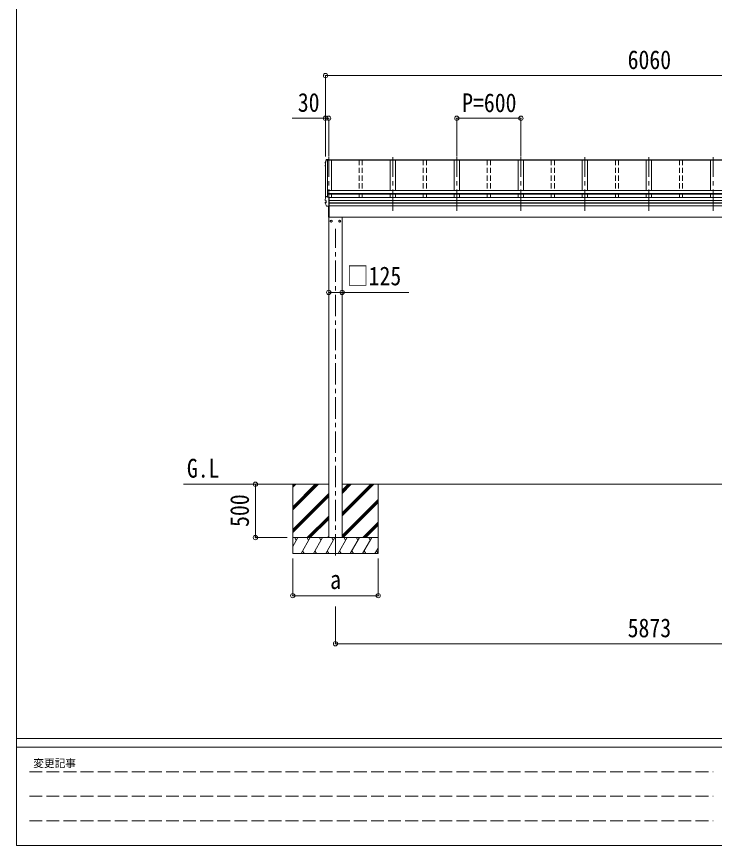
# Model space of a CAD drawing. Units: millimetres at full size, sheet at 1:40. Extents: x -11243 to 11243, y -7760 to 7760.
# Drawn here: x -11243 to -4706, y -7760 to 0 of the extents above; entities that cross this region are included whole.
import ezdxf
from ezdxf.enums import TextEntityAlignment as Align

# ---------------------------------------------------------------- set-up
doc = ezdxf.new("R2010")
doc.units = ezdxf.units.MM
doc.header["$LTSCALE"] = 40
doc.header["$PDMODE"] = 32
doc.header["$PDSIZE"] = 40
for name, pattern in [('CHAIN1', [8, 5, -1, 1, -1]), ('DASHED1', [1.8, 1.2, -0.6]), ('DASHED3', [4, 3, -1])]:
    doc.linetypes.add(name, pattern=pattern)
for name, color, linetype, lineweight in [('0-3_ELV2', 7, 'Continuous', 9), ('0-6_OTH_LINE', 6, 'Continuous', 9), ('F-0_240', 7, 'Continuous', 9)]:
    doc.layers.add(name, color=color, linetype=linetype, lineweight=lineweight)
doc.styles.add('ＭＳ ゴシック', font='')
doc.styles.get('ＭＳ ゴシック').set_extended_font_data('MS Gothic')

msp = doc.modelspace()

# ---------------------------------------------------------------- linework, layer by layer
at = {"layer": '0-3_ELV2', "color": 6}
for p, q in [((-8349.29, -552.38), (-8349.29, -1311.38)), ((-8349.29, -952.38), (-8662.63, -952.38)), ((-8349.29, -952.38), (-8349.29, -1311.38)), ((-8319.29, -952.38), (-8319.29, -1311.38)), ((-6519.29, -952.38), (-7119.29, -952.38)), ((-7119.29, -952.38), (-7119.29, -1311.38)), ((-6519.29, -952.38), (-6519.29, -1311.38)), ((-8193.29, -2582.21), (-8318.29, -2582.21)), ((-8193.29, -2582.21), (-7569.82, -2582.21)), ((-9005.79, -4378.22), (-8706.79, -4378.22)), ((-9005.79, -4878.22), (-8706.79, -4878.22)), ((-8655.79, -5421.76), (-8655.79, -5072.76)), ((-8255.79, -5871.76), (-8255.79, -5521.76))]:
    msp.add_line(p, q, dxfattribs=at)
at = {"layer": '0-3_ELV2', "color": 5, "linetype": 'CHAIN1'}
for p, q in [((-8319.24, -1820.22), (-8319.24, -1316.04)), ((-7719.29, -1820.22), (-7719.29, -1316.04)), ((-7119.29, -1820.22), (-7119.29, -1316.04)), ((-6519.29, -1820.22), (-6519.29, -1316.04)), ((-5919.29, -1820.22), (-5919.29, -1316.04)), ((-5319.29, -1820.22), (-5319.29, -1316.04)), ((-4719.29, -1820.22), (-4719.29, -1316.04)), ((-8255.79, -5044.74), (-8255.79, -1987.65))]:
    msp.add_line(p, q, dxfattribs=at)
at = {"layer": '0-3_ELV2', "color": 4}
for p, q in [((-8351.71, -1396.27), (-8351.71, -1392.2)), ((-8350.21, -1400.23), (-8351.61, -1396.75)), ((-8351.57, -1366.88), (-8351.6, -1367.13)), ((-8351.6, -1367.13), (-8351.6, -1367.18)), ((-8351.6, -1371.23), (-8351.6, -1367.18)), ((-8349.29, -1394.73), (-8350.65, -1394.99)), ((-8350.55, -1372.51), (-8349.29, -1372.75)), ((-8349.29, -1396.25), (-8350.13, -1396.42)), ((-8349.29, -1390.64), (-8350.12, -1390.74)), ((-8350.12, -1390.74), (-8350.12, -1390.74)), ((-8349.29, -1371.23), (-8350.06, -1371.08)), ((-8349.29, -1370.88), (-8349.98, -1370.75)), ((-8349.29, -1367.93), (-8349.29, -1704.71)), ((-8344.15, -1340.58), (-8344.03, -1340.28)), ((-8344.03, -1340.28), (-8343.86, -1340.02)), ((-8343.86, -1340.02), (-8343.64, -1339.79)), ((-8343.64, -1339.79), (-8343.38, -1339.61)), ((-8343.38, -1339.61), (-8343.11, -1339.48)), ((-8343.11, -1339.48), (-8342.84, -1339.4)), ((-8342.84, -1339.4), (-8342.61, -1339.36)), ((-8294.29, -1344.57), (-8342.73, -1344.57)), ((-8342.61, -1339.36), (-8342.38, -1339.34)), ((-8342.38, -1339.34), (-8342.12, -1339.32)), ((-8342.12, -1339.32), (-8341.84, -1339.31)), ((-8341.84, -1339.31), (-8341.53, -1339.3)), ((-8341.53, -1339.3), (-8341.21, -1339.3)), ((-8341.29, -1339.31), (-8341.29, -1339.3)), ((-8341.29, -1339.31), (-8341.29, -1339.31)), ((-8341.29, -1339.31), (-8316.29, -1339.31)), ((-8316.29, -1341.83), (-8330.49, -1341.83)), ((-8330.26, -1344.42), (-8330.26, -1344.07)), ((-8330.19, -1344.57), (-8330.19, -1687.9)), ((-8319.29, -1344.33), (-8330.11, -1344.33)), ((-8329.59, -1344.57), (-8329.59, -1691.85)), ((-8319.29, -1343.33), (-8319.29, -1344.33)), ((-8316.29, -1343.33), (-8319.29, -1343.33)), ((-2319.29, -1343.66), (-8319.29, -1343.66)), ((-2319.29, -1344.56), (-8319.29, -1344.56)), ((-8316.29, -1343.66), (-8316.29, -1339.31)), ((-2322.29, -1341.38), (-8316.29, -1341.38)), ((-8294.29, -1344.48), (-8294.29, -1628.74)), ((-7744.29, -1344.48), (-7744.29, -1628.74)), ((-7694.29, -1344.48), (-7694.29, -1628.74)), ((-7144.24, -1344.48), (-7144.24, -1628.74)), ((-7094.24, -1344.48), (-7094.24, -1628.74)), ((-6544.29, -1344.48), (-6544.29, -1628.74)), ((-6494.29, -1344.48), (-6494.29, -1628.74)), ((-5944.29, -1344.48), (-5944.29, -1628.74)), ((-5894.29, -1344.48), (-5894.29, -1628.74)), ((-5344.29, -1344.48), (-5344.29, -1628.74)), ((-5294.29, -1344.48), (-5294.29, -1628.74)), ((-4744.29, -1344.48), (-4744.29, -1628.74)), ((-8349.29, -1402.47), (-8350.21, -1400.23)), ((-8331.39, -1628.71), (-8331.39, -1658.17)), ((-8309.39, -1626.71), (-8329.39, -1626.71)), ((-8309.39, -1628.24), (-8329.39, -1628.24)), ((-8329.39, -1662.76), (-8329.39, -1628.24)), ((-2309.19, -1628.87), (-8329.39, -1628.87)), ((-8309.39, -1626.71), (-8309.39, -1628.87)), ((-8342.53, -1685.58), (-8330.49, -1685.58)), ((-8329.39, -1658.17), (-8331.39, -1658.17)), ((-8330.26, -1687.08), (-8330.49, -1685.58)), ((-8330.49, -1692.21), (-8330.49, -1685.58)), ((-8316.29, -1692.21), (-8330.49, -1692.21)), ((-8330.26, -1687.08), (-8330.26, -1687.42)), ((-8329.54, -1692.21), (-8330.26, -1687.42)), ((-8330.11, -1692.21), (-8330.11, -1688.53)), ((-8329.55, -1692.21), (-8330.11, -1688.53)), ((-2309.19, -1657.91), (-8329.39, -1657.91)), ((-2309.19, -1659.65), (-8329.39, -1659.65)), ((-2309.19, -1662.76), (-8329.39, -1662.76)), ((-8316.29, -1774.63), (-8316.29, -1692.21)), ((-2322.29, -1694.39), (-8316.29, -1694.39)), ((-8294.29, -1660.72), (-8294.29, -1694.39)), ((-7744.29, -1662.76), (-7744.29, -1694.39)), ((-7694.29, -1662.76), (-7694.29, -1694.39)), ((-7144.24, -1662.76), (-7144.24, -1694.39)), ((-7094.24, -1662.76), (-7094.24, -1694.39)), ((-6544.29, -1662.76), (-6544.29, -1694.39)), ((-6494.29, -1662.76), (-6494.29, -1694.39)), ((-5944.29, -1662.76), (-5944.29, -1694.39)), ((-5894.29, -1662.76), (-5894.29, -1694.39)), ((-5344.29, -1662.76), (-5344.29, -1694.39)), ((-5294.29, -1662.76), (-5294.29, -1694.39)), ((-4744.29, -1662.76), (-4744.29, -1694.39)), ((-8351.71, -1746.32), (-8351.71, -1738.93)), ((-8351.71, -1746.48), (-8351.7, -1746.31)), ((-8351.67, -1746.66), (-8351.71, -1746.48)), ((-8351.6, -1746.82), (-8351.67, -1746.66)), ((-8351.61, -1746.8), (-8348.76, -1753.62)), ((-8351.57, -1713.58), (-8351.6, -1713.84)), ((-8351.6, -1713.84), (-8351.6, -1713.89)), ((-8351.6, -1721.28), (-8351.6, -1713.89)), ((-8351.6, -1721.23), (-8351.57, -1720.97)), ((-8351.6, -1721.32), (-8351.6, -1721.23)), ((-8351.53, -1721.7), (-8351.59, -1721.32)), ((-8351.35, -1722.05), (-8351.53, -1721.7)), ((-8351.09, -1722.32), (-8351.35, -1722.05)), ((-8350.82, -1722.49), (-8351.09, -1722.32)), ((-8350.93, -1746.33), (-8350.88, -1745.97)), ((-8350.9, -1746.69), (-8350.93, -1746.33)), ((-8350.81, -1747.02), (-8350.9, -1746.69)), ((-8350.88, -1745.97), (-8350.77, -1745.64)), ((-8350.58, -1722.59), (-8350.82, -1722.49)), ((-8350.78, -1721.4), (-8350.73, -1721.08)), ((-8350.77, -1721.73), (-8350.78, -1721.4)), ((-8350.7, -1722.04), (-8350.77, -1721.73)), ((-8350.77, -1745.64), (-8350.59, -1745.36)), ((-8350.58, -1722.31), (-8350.7, -1722.04)), ((-8350.65, -1737.65), (-8344.69, -1736.5)), ((-8350.59, -1745.36), (-8350.37, -1745.16)), ((-8350.41, -1722.54), (-8350.58, -1722.31)), ((-8350.34, -1722.66), (-8350.58, -1722.59)), ((-8350.21, -1722.68), (-8350.41, -1722.54)), ((-8350.37, -1745.16), (-8350.12, -1745.04)), ((-8350.06, -1722.74), (-8350.34, -1722.66)), ((-8349.98, -1722.75), (-8350.21, -1722.68)), ((-8350.12, -1745.04), (-8343.72, -1743.34)), ((-8350.12, -1745.04), (-8350.12, -1745.04)), ((-8343.72, -1723.53), (-8349.98, -1722.75)), ((-8349.98, -1722.75), (-8349.98, -1722.75)), ((-8348.76, -1753.62), (-8345.81, -1760.35)), ((-8345.81, -1760.35), (-8342.77, -1767)), ((-8344.3, -1723.54), (-8344.34, -1723.45)), ((-8344.29, -1723.66), (-8344.3, -1723.54)), ((-8344.29, -1723.66), (-8344.29, -1742.87)), ((-8343.72, -1723.53), (-8343.64, -1723.55)), ((-8343.72, -1723.53), (-8343.72, -1723.53)), ((-8343.72, -1743.34), (-8343.64, -1743.3)), ((-8343.72, -1743.34), (-8343.72, -1743.34)), ((-8343.64, -1723.55), (-8343.56, -1723.6)), ((-8343.64, -1743.3), (-8343.56, -1743.24)), ((-8343.56, -1723.6), (-8343.5, -1723.68)), ((-8343.56, -1743.24), (-8343.5, -1743.16)), ((-8343.5, -1723.68), (-8343.45, -1723.77)), ((-8343.5, -1743.16), (-8343.45, -1743.06)), ((-8343.45, -1723.77), (-8343.42, -1723.88)), ((-8343.45, -1743.06), (-8343.42, -1742.94)), ((-8343.42, -1723.88), (-8343.41, -1724)), ((-8343.42, -1742.94), (-8343.41, -1742.82)), ((-8342.77, -1767), (-8339.65, -1773.56)), ((-8339.49, -1773.85), (-8339.66, -1773.51)), ((-8339.23, -1774.13), (-8339.49, -1773.85)), ((-8338.92, -1774.34), (-8339.23, -1774.13)), ((-8338.59, -1774.49), (-8338.92, -1774.34)), ((-8338.28, -1774.56), (-8338.59, -1774.49)), ((-8338, -1774.59), (-8338.28, -1774.56)), ((-8337.69, -1774.61), (-8338, -1774.59)), ((-8337.34, -1774.62), (-8337.69, -1774.61)), ((-8336.96, -1774.62), (-8337.34, -1774.62)), ((-8316.29, -1774.63), (-8336.93, -1774.63)), ((-8321.29, -1878.82), (-8321.29, -1774.63)), ((-8320.79, -1879.22), (-8320.79, -1774.63)), ((-2322.29, -1720.91), (-8316.29, -1720.91)), ((-2322.29, -1721.8), (-8316.29, -1721.8)), ((-2322.29, -1745.02), (-8316.29, -1745.02)), ((-2322.29, -1746.95), (-8316.29, -1746.95)), ((-2322.29, -1771.98), (-8316.29, -1771.98)), ((-8314.29, -1771.98), (-8314.29, -1876.82)), ((-8320.79, -1879.28), (-8320.8, -1879.31)), ((-8320.8, -1879.31), (-8320.79, -1879.32)), ((-8320.79, -1879.22), (-8320.79, -1879.28)), ((-8320.79, -1879.22), (-8320.79, -1879.22)), ((-8320.79, -1879.32), (-8319.29, -1879.32)), ((-8320.79, -1879.32), (-8320.79, -1879.32)), ((-8319.29, -1879.32), (-8319.29, -1876.82)), ((-8319.29, -1876.82), (-8314.29, -1876.82)), ((-2438.59, -1878.22), (-8319.29, -1878.22)), ((-8318.29, -1878.22), (-8318.29, -4878.22)), ((-8295.79, -1905.4), (-8304.29, -1910.31)), ((-8304.29, -1910.31), (-8304.29, -1920.12)), ((-8304.29, -1920.12), (-8295.79, -1925.03)), ((-8287.29, -1910.31), (-8295.79, -1905.4)), ((-8295.79, -1925.03), (-8287.29, -1920.12)), ((-8287.29, -1920.12), (-8287.29, -1910.31)), ((-8287.19, -1914.97), (-8287.29, -1914.97)), ((-8287.19, -1915.47), (-8287.29, -1915.47)), ((-8224.39, -1914.97), (-8224.29, -1914.97)), ((-8224.39, -1915.47), (-8224.29, -1915.47)), ((-8224.29, -1910.31), (-8215.79, -1905.4)), ((-8224.29, -1920.12), (-8224.29, -1910.31)), ((-8215.79, -1925.03), (-8224.29, -1920.12)), ((-8215.79, -1905.4), (-8207.29, -1910.31)), ((-8207.29, -1920.12), (-8215.79, -1925.03)), ((-8207.29, -1910.31), (-8207.29, -1920.12)), ((-8193.29, -4878.22), (-8193.29, -1878.22))]:
    msp.add_line(p, q, dxfattribs=at)
at = {"layer": '0-3_ELV2', "color": 4, "linetype": 'DASHED1'}
for p, q in [((-8034.29, -1344.48), (-8034.29, -1628.87)), ((-8004.29, -1344.48), (-8004.29, -1628.87)), ((-7434.29, -1344.48), (-7434.29, -1628.87)), ((-7404.29, -1344.48), (-7404.29, -1628.87)), ((-6834.29, -1344.48), (-6834.29, -1628.87)), ((-6804.29, -1344.48), (-6804.29, -1628.87)), ((-6234.29, -1344.48), (-6234.29, -1628.87)), ((-6204.29, -1344.48), (-6204.29, -1628.87)), ((-5634.29, -1344.48), (-5634.29, -1628.87)), ((-5604.29, -1344.48), (-5604.29, -1628.87)), ((-5034.29, -1344.48), (-5034.29, -1628.87)), ((-5004.29, -1344.48), (-5004.29, -1628.87)), ((-8034.29, -1662.76), (-8034.29, -1694.39)), ((-8004.29, -1662.76), (-8004.29, -1694.39)), ((-7434.29, -1662.76), (-7434.29, -1694.39)), ((-7404.29, -1662.76), (-7404.29, -1694.39)), ((-6834.29, -1662.76), (-6834.29, -1694.39)), ((-6804.29, -1662.76), (-6804.29, -1694.39)), ((-6234.29, -1662.76), (-6234.29, -1694.39)), ((-6204.29, -1662.76), (-6204.29, -1694.39)), ((-5634.29, -1662.76), (-5634.29, -1694.39)), ((-5604.29, -1662.76), (-5604.29, -1694.39)), ((-5034.29, -1662.76), (-5034.29, -1694.39)), ((-5004.29, -1662.76), (-5004.29, -1694.39))]:
    msp.add_line(p, q, dxfattribs=at)
at = {"layer": '0-3_ELV2'}
for p, q in [((-8318.29, -4378.22), (-9679.39, -4378.22)), ((-8655.79, -4391.46), (-8642.55, -4378.22)), ((-8655.79, -4405.6), (-8628.41, -4378.22)), ((-8655.79, -4617.73), (-8416.28, -4378.22)), ((-8655.79, -4603.59), (-8430.42, -4378.22)), ((-8655.79, -4589.44), (-8444.56, -4378.22)), ((-8655.79, -4378.22), (-8655.79, -5028.22)), ((-8193.29, -4435.31), (-8136.19, -4378.22)), ((-8193.29, -4449.45), (-8122.05, -4378.22)), ((-8193.29, -4463.6), (-8107.91, -4378.22)), ((-8193.29, -4661.59), (-7909.92, -4378.22)), ((-8193.29, -4647.44), (-7924.06, -4378.22)), ((-8193.29, -4675.73), (-7895.78, -4378.22)), ((-2445.29, -4378.22), (-8193.29, -4378.22)), ((-7855.79, -4378.22), (-7855.79, -5028.22)), ((-8655.79, -4801.58), (-8318.29, -4464.08)), ((-8655.79, -4815.72), (-8318.29, -4478.22)), ((-8655.79, -4829.86), (-8318.29, -4492.36)), ((-8193.29, -4859.57), (-7855.79, -4522.08)), ((-8193.29, -4873.72), (-7855.79, -4536.22)), ((-8183.65, -4878.22), (-7855.79, -4550.36)), ((-8520.3, -4878.22), (-8318.29, -4676.21)), ((-8506.16, -4878.22), (-8318.29, -4690.35)), ((-8492.01, -4878.22), (-8318.29, -4704.49)), ((-7999.8, -4878.22), (-7855.79, -4734.21)), ((-7985.66, -4878.22), (-7855.79, -4748.35)), ((-7971.51, -4878.22), (-7855.79, -4762.49)), ((-8655.79, -4962.05), (-8607.39, -4878.21)), ((-7855.79, -4878.22), (-8655.79, -4878.22)), ((-8622.39, -4904.2), (-8637.39, -4878.21)), ((-8578.52, -5028.21), (-8491.92, -4878.22)), ((-8506.92, -4904.2), (-8521.92, -4878.22)), ((-8463.05, -5028.22), (-8376.45, -4878.22)), ((-8391.45, -4904.2), (-8406.45, -4878.22)), ((-8347.58, -5028.22), (-8260.98, -4878.22)), ((-8329.88, -4878.22), (-8318.29, -4866.62)), ((-8275.98, -4904.2), (-8290.98, -4878.21)), ((-8232.11, -5028.22), (-8145.51, -4878.22)), ((-8160.51, -4904.2), (-8175.51, -4878.22)), ((-8116.64, -5028.22), (-8030.04, -4878.22)), ((-8060.04, -4878.22), (-8045.04, -4904.2)), ((-8001.17, -5028.22), (-7914.57, -4878.22)), ((-7929.57, -4904.2), (-7944.57, -4878.22)), ((-8655.79, -5028.22), (-7855.79, -5028.22)), ((-8563.52, -5002.24), (-8548.53, -5028.21)), ((-8448.05, -5002.23), (-8433.05, -5028.22)), ((-8332.58, -5002.24), (-8317.58, -5028.22)), ((-8217.11, -5002.24), (-8202.12, -5028.22)), ((-8101.64, -5002.24), (-8086.65, -5028.22)), ((-7986.17, -5002.24), (-7971.17, -5028.22)), ((-7885.7, -5028.22), (-7855.79, -4976.41)), ((-7870.7, -5002.24), (-7855.79, -5028.07))]:
    msp.add_line(p, q, dxfattribs=at)
at = {"layer": '0-3_ELV2', "color": 4}
for points in [[(-8351.57, -1366.87), (-8349.24, -1358.02), (-8346.78, -1349.25), (-8344.16, -1340.59)], [(-8342.53, -1342.92), (-8330.49, -1342.92), (-8330.26, -1344.42), (-8342.68, -1344.42)], [(-8330.49, -1342.92), (-8330.49, -1341.83), (-8330.11, -1344.33)]]:
    msp.add_lwpolyline(points, dxfattribs=at)
at = {"layer": '0-3_ELV2', "color": 6}
msp.add_lwpolyline([(-8655.79, -5421.76), (-7855.79, -5421.76), (-7855.79, -5072.76)], dxfattribs=at)
at = {"layer": '0-3_ELV2', "color": 4}
for centre, radius in [((-8295.79, -1915.22), 10), ((-8295.79, -1915.22), 8.5), ((-8215.79, -1915.22), 10), ((-8215.79, -1915.22), 8.5)]:
    msp.add_circle(centre, radius, dxfattribs=at)
for centre, radius, start, end in [((-8350.41, -1392.21), 1.3, 100.9005, 179.9623), ((-8350.41, -1396.27), 1.3, 100.8868, 201.66215), ((-8350.31, -1371.23), 1.3, 166.2046, 259.10358), ((-7866.28, -1490.58), 499.82, 162.96047, 166.14879), ((-7886.96, -1211.7), 498.64, 201.74241, 202.00165), ((-7866.28, -1490.58), 498.32, 162.94349, 166.12469), ((-7886.96, -1211.35), 498.64, 201.78246, 202.00165), ((-8342.53, -1344.62), 1.7, 89.95676, 162.90929), ((-8329.39, -1628.71), 2, 90, 180), ((-7866.28, -1833.24), 499.82, 162.96047, 166.14879), ((-8342.53, -1687.28), 1.7, 89.95676, 162.90929), ((-8350.41, -1738.93), 1.3, 100.9005, 179.9623), ((-8344.79, -1736.01), 0.499, 280.91518, 359.94761), ((-8320.79, -1878.82), 0.5, 180, 269.5), ((-8308.64, -1864.15), 12.15, 179.0404, 180.9596), ((-8295.79, -1915.22), 8.6, 171.25399, 188.74601), ((-8295.79, -1915.22), 8.6, 111.25399, 128.74601), ((-8295.79, -1915.22), 8.6, 231.25399, 248.74601), ((-8295.79, -1915.22), 8.6, 51.25399, 68.74601), ((-8295.79, -1915.22), 8.6, 291.25399, 308.74601), ((-8295.79, -1915.22), 8.6, 1.66581, 8.74601), ((-8295.79, -1915.22), 8.6, 351.25399, 358.33419), ((-8215.79, -1915.22), 8.6, 171.25399, 178.33419), ((-8215.79, -1915.22), 8.6, 181.66581, 188.74601), ((-8215.79, -1915.22), 8.6, 111.25399, 128.74601), ((-8215.79, -1915.22), 8.6, 231.25399, 248.74601), ((-8215.79, -1915.22), 8.6, 51.25399, 68.74601), ((-8215.79, -1915.22), 8.6, 291.25399, 308.74601), ((-8215.79, -1915.22), 8.6, 351.25399, 8.74601)]:
    msp.add_arc(centre, radius, start, end, dxfattribs=at)
at = {"layer": '0-3_ELV2', "color": 6}
for p in [(-8349.29, -552.38), (-8349.29, -952.38), (-8319.29, -952.38), (-7119.29, -952.38), (-6519.29, -952.38), (-8318.29, -2582.21), (-8193.29, -2582.21), (-9005.79, -4378.22), (-9005.79, -4878.22), (-8655.79, -5421.76), (-7855.79, -5421.76), (-8255.79, -5871.76)]:
    msp.add_point(p, dxfattribs=at)
at = {"layer": '0-6_OTH_LINE'}
for p, q in [((-8349.29, -552.38), (-2289.29, -552.38)), ((-8319.29, -952.38), (-8349.29, -952.38)), ((-9005.79, -4878.22), (-9005.79, -4378.22)), ((-8255.79, -5871.76), (-2382.79, -5871.76))]:
    msp.add_line(p, q, dxfattribs=at)
at = {"layer": 'F-0_240', "color": 5}
for p, q in [((-11242.74, 7760), (-11242.74, -7760)), ((-11242.74, -6760), (10677.26, -6760)), ((-11242.74, -6840), (7121.58, -6840)), ((-11242.74, -7760), (10677.26, -7760))]:
    msp.add_line(p, q, dxfattribs=at)
at = {"layer": 'F-0_240', "color": 4, "linetype": 'DASHED3'}
for p, q in [((-11122.75, -7070), (-4718.42, -7070)), ((-11122.75, -7300), (-4718.42, -7300)), ((-11122.75, -7530), (-4718.42, -7530))]:
    msp.add_line(p, q, dxfattribs=at)

# ---------------------------------------------------------------- texts
at = {"layer": '0-3_ELV2', "style": 'ＭＳ ゴシック', "width": 0.85}
for s, p in [('6060', (-5519.29, -544.38)), ('30', (-8608.45, -944.29)), ('P=600', (-7069.29, -947.38)), ('□125', (-8149.37, -2568.84)), ('G.L', (-9647.27, -4369.36)), ('a', (-8305.79, -5411.76)), ('5873', (-5519.29, -5863.76))]:
    msp.add_text(s, height=176, dxfattribs=at).set_placement(p, align=Align.BOTTOM_LEFT)
msp.add_text('500', height=176, rotation=90, dxfattribs=at).set_placement((-9013.79, -4778.22), align=Align.BOTTOM_LEFT)
at = {"layer": 'F-0_240', "style": 'ＭＳ ゴシック'}
msp.add_text('変更記事', height=73.31, dxfattribs=at).set_placement((-11086.44, -7050), align=Align.BOTTOM_LEFT)

doc.saveas('drawing.dxf')
